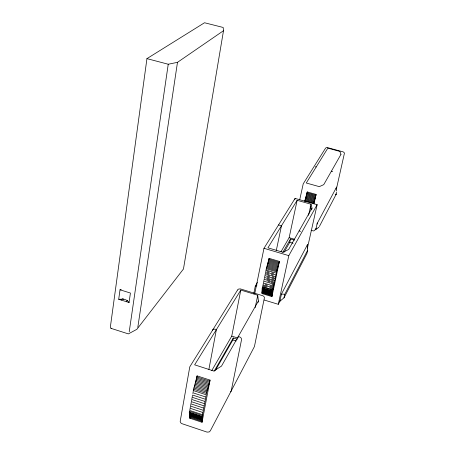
<?xml version="1.0" encoding="UTF-8"?>
<svg xmlns="http://www.w3.org/2000/svg" width="455" height="455" viewBox="0 0 455 455"><rect width="100%" height="100%" fill="white"/><g stroke="black" fill="none" stroke-linecap="round" stroke-linejoin="round"><path stroke-width="0.68" d="M336.603 190.992L336.495 187.022L336.08 188.819M272.875 289.767L262.689 286.678L262.211 288.095L261.813 293.521L271.931 296.603L272.409 291.183L273.068 288.851L269.673 287.822M193.159 391.181L197.112 375.887L210.062 380.101L202.048 422.297L189.394 418.065C190.469 415.478 188.706 412.759 189.843 410.495L202.617 414.75L202.822 413.652L202.498 414.204M206.223 394.178L206.598 393.734M202.048 422.297L202.429 418.173L201.963 416.655L189.178 412.395M190.463 418.424L190.543 417.104M262.671 293.782L262.797 292.389M276.378 272.443L276.589 272.238M111.128 328.391L128.367 333.896L136.853 329.318L183.456 269.007L223.502 30.712L223.177 27.465L204.528 22.75L146.942 58.632L110.525 325.808A5.614 1.541 -70.8 0 0 111.617 328.18M304.702 201.366L307.273 191.93L316.089 194.41L313.99 203.863M120.018 289.795L130.426 293.048L129.061 302.529L118.704 299.271L120.018 289.795L121.24 289.625M129.214 331.803L168.236 64.235L177.484 62.335L223.502 30.712M137.814 327.327L177.484 62.335M335.818 194.677L335.818 194.37M335.79 194.757L336.006 194.029M336.376 187.517L317.198 223.405L315.815 229.508L314.951 229.286M201.963 416.655L202.617 414.75M196.122 381.301L197.112 375.887M189.394 418.065L190.019 414.653M336.529 192.294L336.04 194.461L336.035 194.137M208.885 369.403L216.381 329.602L215.169 329.221A2.582 2.133 33.7 0 0 212.349 330.614M211.808 370.495L231.749 336.108L240.797 290.062L257.74 295.232L258.4 301.005L258.116 302.393M215.431 370.347L232.869 339.936L233.256 338.002L237.305 339.276M238.005 337.872L238.283 336.495L239.506 336.876A2.599 2.15 32 0 1 241.514 339.805L231.214 390.913A2.537 2.042 31.4 0 1 230.691 391.835M253.833 293.31L255.289 286.121L257.433 282.498M254.749 293.634L263.974 248.299L295.073 198.425L317.146 204.682L307.409 248.151M255.204 307.614L257.74 295.232M271.931 296.603L279.393 261.397L269.093 258.343L265.925 270.452M268.018 263.542L269.093 258.343M276.265 250.642L281.474 225.782L278.545 224.935M193.415 389.156L206.365 393.404L210.062 380.101M294.783 199.796L295.073 198.425M281.008 251.712L289.141 237.669L297.149 200.297L311.01 204.227L311.999 208.1L311.698 209.471M284.193 252.07L289.784 242.287L290.495 238.989L294.448 240.138M299.731 199.705L303.223 183.831L325.439 148.353L326.099 147.699L327.082 147.528M264.173 299.999L278.295 304.315L288.806 255.63L317.146 204.682M281.452 294.055L279.893 301.255L283.994 297.843L306.96 253.441L307.699 250.136L307.466 244.665L281.452 294.055L284.773 294.271L307.699 250.136M283.994 297.843L284.773 294.271M305.805 198.664L307.273 191.93M308.558 215.312L311.01 204.227M307.171 245.99L307.466 244.665M266.215 268.717L276.509 271.794L279.393 261.397M336.433 188.848L344.48 152.999L343.309 151.907L327.304 147.562M304.833 200.729L313.649 203.226L316.089 194.41M317.038 224.116L317.431 222.984M265.538 272.306L265.731 271.948L275.997 275.025L275.787 275.383M265.157 274.16L265.345 273.802L275.605 276.879L275.394 277.237M264.776 276.009L264.964 275.65L275.212 278.733L275.002 279.086M264.395 277.857L264.582 277.499L274.82 280.581L274.61 280.934M264.014 279.7L264.201 279.342L274.433 282.424L274.223 282.782M263.633 281.543L263.82 281.179L274.041 284.261L273.876 284.563M263.252 283.38L263.445 283.016L273.654 286.104L273.444 286.462M262.876 285.217L263.064 284.847L273.262 287.935L273.051 288.299M263.826 280.599L264.014 280.257M263.451 282.436L263.633 282.1M263.07 284.273L263.252 283.931M262.689 286.104L262.876 285.763L266.954 286.997M264.969 275.059L265.157 274.723M264.588 276.907L264.776 276.572M264.207 278.756L264.395 278.42M265.737 271.351L265.919 271.021M265.356 273.21L265.538 272.875M189.928 408.891L190.241 408.306L203.032 412.56L202.697 413.134M191.942 397.858L192.255 397.283L205.12 401.526L204.784 402.101M191.538 400.076L191.851 399.496L204.704 403.744L204.369 404.313M191.134 402.283L191.447 401.708L204.284 405.957L203.948 406.525M190.73 404.489L191.043 403.909L203.863 408.163L203.533 408.732M190.332 406.69L190.639 406.11L203.448 410.364L203.112 410.939M192.755 393.41L193.062 392.836L205.961 397.084L205.632 397.647M192.346 395.634L192.658 395.059L205.541 399.308L205.205 399.877M189.735 409.955L190.042 409.403M190.537 405.564L190.844 405.013M190.133 407.76L190.44 407.208M191.339 401.151L191.646 400.605M190.941 403.358L191.242 402.811M192.152 396.714L192.454 396.174M191.743 398.938L192.05 398.392M318.625 227.346L318.813 227.17M192.96 392.267L193.267 391.721M278.295 304.315L280.49 300.107M319.376 226.488L335.978 194.615M273.068 288.851L272.863 289.187M203.237 411.462L202.913 412.008M274.069 283.641L274.234 283.346L271.043 282.379M274.627 281.503L274.422 281.833M203.658 409.261L203.328 409.807M204.494 404.848L204.164 405.394M275.411 277.806L275.207 278.136M204.073 407.06L203.743 407.6M275.019 279.654L274.814 279.984M275.639 276.248L275.804 275.952M204.909 402.635L204.585 403.175M205.751 398.193L205.427 398.734M276.225 273.461L276.39 273.171L266.112 270.094M205.33 400.417L205 400.957M276.196 274.098L275.992 274.428M311.999 208.1L288.669 249.431L283.141 252.315L267.921 247.821L297.149 200.297M206.178 395.969L205.848 396.504M258.4 301.005L221.5 366.099L213.742 371.007L194.632 364.83L240.797 290.062M282.822 252.354L290.495 238.989M214.14 371.24L233.256 338.002M257.007 284.847L256.29 286.064L255.289 286.121M237.561 290.006L189.78 366.838L180.163 421.506L180.771 422.883L181.903 423.656L207.088 432.119L209.22 431.937L210.329 430.822L254.436 346.539L264.457 297.542L263.849 296.398L262.808 295.744L240.308 288.885L238.522 289.073L237.601 289.949M206.052 395.418L206.388 394.849L193.472 390.606M126.336 301.676L127.457 300.346M121.235 300.067L122.367 298.742L125.586 299.754L127.605 300.812L129.061 302.529M314.934 230.367L313.569 230.958L311.089 230.304M273.25 287.355L273.455 287.02L270.054 285.99M273.643 285.518L273.847 285.183L271.931 284.602M315.776 229.559L318.369 227.631M118.704 299.271L123.635 299.168M146.942 58.632L168.236 64.235M315.349 166.752L316.191 166.985M331.405 171.182L332.679 171.592M307.091 192.71L315.906 195.189M306.897 193.5L315.713 195.986M306.698 194.308L315.508 196.787M306.488 195.115L315.298 197.601M306.266 195.929L315.076 198.42M306.044 196.748L314.849 199.233M305.811 197.561L314.621 200.052M305.572 198.369L314.382 200.86M305.328 199.165L314.138 201.662M305.083 199.955L313.893 202.452M299.128 230.895L300.613 231.39M289.141 237.669L294.584 239.256M289.784 242.287L293.071 243.249M263.974 248.299L288.806 255.63M268.888 259.236L279.188 262.296M268.672 260.158L278.966 263.217M268.444 261.09L278.733 264.15M268.2 262.034L278.488 265.1M267.944 262.99L278.232 266.056M267.676 263.951L277.965 267.022M267.398 264.918L277.692 267.989M267.113 265.879L277.402 268.95M266.818 266.835L277.112 269.912M266.522 267.779L276.816 270.861M267.204 271.407L269.132 271.982M271.698 272.75L273.626 273.33M266.823 273.262L268.746 273.836M271.311 274.61L273.233 275.184M267.722 275.497L269.644 276.071M272.204 276.845L274.126 277.419M267.335 277.345L269.258 277.92M271.817 278.693L273.739 279.268M266.954 279.188L270.151 280.155M271.43 280.536L273.347 281.116M267.847 281.418L269.764 281.992M265.293 284.551L267.335 285.166M262.41 287.196L272.585 290.279M262.211 288.095L272.409 291.183M262.273 288.328L272.46 291.416M262.319 288.618L272.494 291.706M262.342 288.965L272.511 292.053M262.342 289.369L272.505 292.451M262.325 289.824L272.477 292.906M262.29 290.33L272.431 293.412M262.234 290.887L272.369 293.964M262.154 291.484L272.289 294.561M262.063 292.127L272.187 295.204M261.943 292.804L272.067 295.887M231.749 336.108L237.703 337.985M232.869 339.936L236.242 341M196.884 376.985L209.829 381.199M196.628 378.116L209.573 382.331M196.35 379.277L209.289 383.497M196.048 380.471L208.987 384.691M195.73 381.682L208.663 385.903M195.388 382.911L208.322 387.137M195.024 384.151L207.958 388.382M194.643 385.402L207.582 389.639M194.251 386.653L207.19 390.896M193.841 387.905L206.78 392.153M189.394 411.32L202.151 415.569M189.343 412.548L202.111 416.803M189.479 412.782L202.236 417.03M189.587 413.089L202.327 417.337M189.661 413.476L202.395 417.718M189.712 413.931L202.429 418.173M189.735 414.459L202.441 418.702M189.724 415.057L202.418 419.294M189.684 415.722L202.367 419.954M189.616 416.444L202.287 420.682M189.519 417.224L202.185 421.461M310.196 206.047L311.174 209.937M316.123 228.165A1.814 1.61 29.3 0 1 315.713 228.893M340.966 154.364L323.744 184.656L319.296 186.647L306.272 183.001L327.856 148.142L339.902 151.413L340.966 154.364"/></g></svg>
